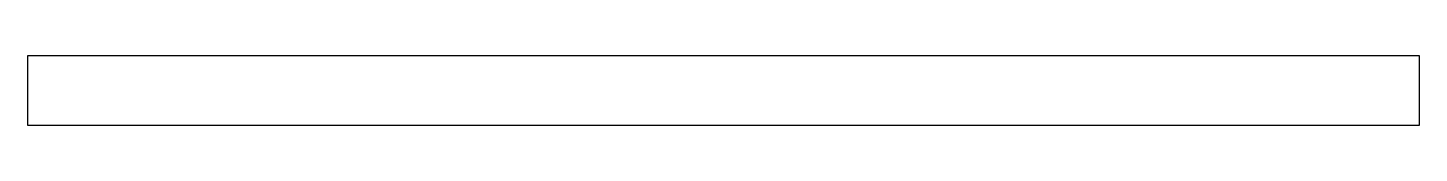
# Model space of a CAD drawing. Header units: millimetres. Extents: x 21827 to 30547, y 42329 to 42769.
import ezdxf

# ---------------------------------------------------------------- set-up
doc = ezdxf.new("R2010")
doc.units = ezdxf.units.MM
doc.header["$LTSCALE"] = 300
doc.header["$MEASUREMENT"] = 0

msp = doc.modelspace()

# ---------------------------------------------------------------- linework, layer by layer
msp.add_lwpolyline([(21826.9, 42329.5), (21826.9, 42769.5), (30546.9, 42769.5), (30546.9, 42329.5)], close=True)

doc.saveas('drawing.dxf')
